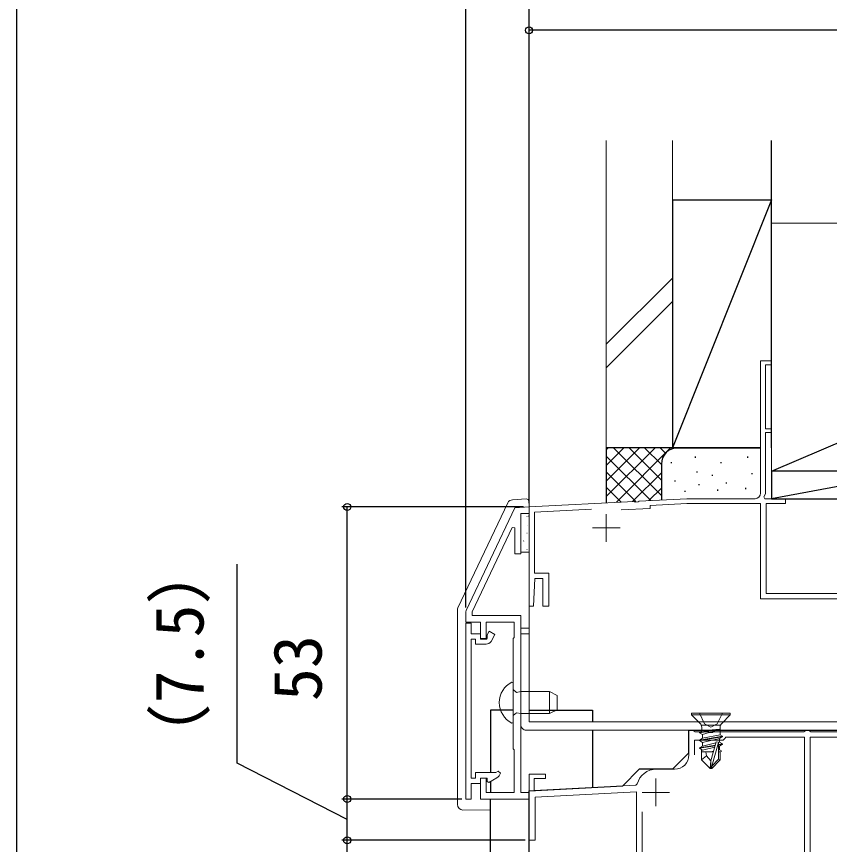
# Model space of a CAD drawing. Units: millimetres, scale not verified. Extents: x -525 to 525, y -783 to 778.
# Drawn here: x -525 to -377.5, y 299.5 to 449.7 of the extents above; entities that cross this region are included whole.
import ezdxf
from ezdxf.enums import TextEntityAlignment as Align

# ---------------------------------------------------------------- set-up
doc = ezdxf.new("R2010")
doc.units = ezdxf.units.MM
doc.header["$LTSCALE"] = 4
for name, color, linetype, lineweight in [('0-3_YKK_11', 7, 'Continuous', 18), ('0-4_YKK_11E', 7, 'Continuous', 18), ('0-6_YKK_13', 4, 'Continuous', 18), ('0-B_YSS_KE', 3, 'Continuous', 18)]:
    doc.layers.add(name, color=color, linetype=linetype, lineweight=lineweight)
for name, color, linetype in [('0-5_YKK_12', 2, 'Continuous'), ('0-8_YKK_D', 6, 'Continuous'), ('0-9_YKK_ZWAK', 7, 'Continuous'), ('0-A_YSS_K', 3, 'Continuous')]:
    doc.layers.add(name, color=color, linetype=linetype)
doc.styles.add('ＭＳ ゴシック', font='')
doc.styles.get('ＭＳ ゴシック').set_extended_font_data('MS Gothic')

msp = doc.modelspace()

# ---------------------------------------------------------------- linework, layer by layer
at = {"layer": '0-3_YKK_11', "color": 211}
for p, q in [((-405.604, 313.1), (-408.904, 313.1)), ((-409.004, 311.4), (-409.004, 306.4)), ((-411.504, 308.9), (-406.504, 308.9))]:
    msp.add_line(p, q, dxfattribs=at)
at = {"layer": '0-3_YKK_11', "color": 1}
for points in [[(-433.5, 308.9), (-433.5, 341), (-442.3, 341), (-442.3, 341.665), (-435.069, 356.992), (-434.6, 356.887), (-434.6, 352.2), (-433.5, 352.2), (-433.5, 359.52), (-432, 359.598), (-432, 360.7), (-434.6, 360.564), (-443.404, 341.903)], [(-443.5, 341.476), (-443.5, 339.8), (-440.8, 339.8), (-440.8, 336.8), (-439.8, 336.8), (-439.8, 339.8), (-434.7, 339.8), (-434.7, 337), (-434.9, 336.8), (-434.9, 316.8), (-434.7, 316.6), (-434.7, 308.9), (-439.8, 308.9), (-439.8, 311.5), (-440.8, 311.5), (-440.8, 307.7), (-432, 307.7), (-432, 308.9), (-433.5, 308.9)], [(-443.5, 307.7), (-443.5, 339.6), (-442.5, 339.6), (-442.5, 337.7), (-440.8, 337.7), (-440.8, 336.7), (-439.72, 336.7), (-439.609, 336.891), (-439.609, 337.191), (-439.609, 337.491), (-439.239, 338.132), (-438.2, 337.532), (-438.911, 336.3)], [(-439.777, 335.8), (-441.7, 335.8), (-441.7, 336.7), (-442.5, 336.7), (-442.5, 311.5), (-441.7, 311.5), (-441.7, 312.5), (-438.023, 312.5), (-437.608, 312.739), (-437.174, 312.384)], [(-437.846, 311.563), (-439.3, 310.723), (-439.6, 310.896), (-439.6, 311.5), (-440.8, 311.5), (-440.8, 310.5), (-442.5, 310.5), (-442.5, 307.7), (-443.5, 307.7)]]:
    msp.add_lwpolyline(points, dxfattribs=at)
at = {"layer": '0-3_YKK_11', "color": 211}
for points in [[(-343.163, 319.9), (-380.846, 319.9), (-381.029, 320.02), (-381.304, 320.2), (-381.704, 320.2), (-381.979, 320.02), (-382.163, 319.9), (-398.546, 319.9), (-398.729, 319.78), (-399.279, 319.78), (-399.463, 319.9), (-401.846, 319.9), (-402.029, 320.02), (-402.304, 320.2), (-403.004, 320.2), (-403.004, 315.7)], [(-411.504, 305.39), (-411.504, 289.2), (-402.404, 289.2), (-401.304, 290.3), (-396.304, 290.3), (-395.204, 289.2), (-382.004, 289.2), (-382.004, 318.9), (-396.304, 318.9), (-396.504, 318.7), (-396.804, 318.4), (-402.004, 318.4), (-402.004, 315.7)], [(-358.401, 295.2), (-343.004, 295.2), (-343.004, 313.5), (-343.204, 313.7), (-343.504, 314), (-343.504, 318.9), (-381.004, 318.9), (-381.004, 289.2), (-362.004, 289.2), (-362.004, 293.7)], [(-412.381, 310.436), (-412.655, 310.214), (-431.104, 309.247), (-431.104, 311.4), (-429.004, 311.4), (-429.004, 312.2), (-432.004, 312.2), (-432.004, 300.2), (-430.904, 300.2), (-430.904, 308.056), (-412.504, 309.02), (-412.504, 288.2), (-399.263, 288.2), (-399.079, 288.32), (-398.529, 288.32), (-398.346, 288.2), (-363.904, 288.2)]]:
    msp.add_lwpolyline(points, dxfattribs=at)
at = {"layer": '0-3_YKK_11', "color": 1}
for centre, radius, start, end in [((-442.5, 341.476), 1, 154.74178, 179.99993), ((-439.777, 336.8), 1, 270, 330.00002), ((-438.596, 312.862), 1.5, 300.00001, 341.40962)]:
    msp.add_arc(centre, radius, start, end, dxfattribs=at)
at = {"layer": '0-3_YKK_11', "color": 211}
for centre, radius, start, end in [((-405.604, 315.7), 2.6, 270.00001, 359.99999), ((-408.904, 309.5), 3.6, 90, 164.93503)]:
    msp.add_arc(centre, radius, start, end, dxfattribs=at)
at = {"layer": '0-4_YKK_11E', "color": 4}
for p, q in [((-418, 359.4), (-418, 354.4)), ((-420.5, 356.9), (-415.5, 356.9)), ((-431.59, 342.7), (-431.61, 342.7))]:
    msp.add_line(p, q, dxfattribs=at)
for points in [[(-390, 363.2), (-390, 387.2), (-388, 387.2), (-388, 386.5), (-389.1, 386.5), (-389.1, 374.9), (-388, 374.9), (-388, 374.2), (-389.1, 374.2), (-389.1, 363.1), (-389.423, 362.54), (-389.227, 362.2), (-385.5, 362.2), (-385.5, 361.3), (-389, 361.3), (-389, 345), (-372.286, 345)], [(-420.681, 360.292), (-431, 359.751), (-431, 348.7), (-428.4, 348.7), (-428.4, 342.7), (-429.5, 342.7), (-429.5, 347.7), (-430.958, 347.7), (-431.221, 342.69), (-432, 342.71), (-432, 360.7), (-412.958, 361.698), (-412.768, 361.588), (-412.219, 361.617), (-412.042, 361.746), (-403.378, 362.2), (-391, 362.2)], [(-365.618, 345.2), (-361.9, 345.2), (-361.9, 362.2), (-361, 362.2), (-361, 333.1), (-346.9, 333.1), (-346.9, 334.699), (-346, 334.699), (-346, 332.2), (-362.2, 332.2), (-362.2, 344), (-390, 344), (-390, 361.303), (-403.356, 361.303), (-410, 360.955), (-410, 360.451), (-415.291, 360.174)]]:
    msp.add_lwpolyline(points, dxfattribs=at)
msp.add_arc((-391, 363.2), 1, 270, 0, dxfattribs=at)
at = {"layer": '0-5_YKK_12'}
for p, q in [((-420.498, 320.2), (-420.498, 309.803)), ((-403, 320.2), (-320, 320.2)), ((-403, 316.1), (-403, 320.2)), ((-438.998, 310.896), (-438.998, 308.898)), ((-432, 309.2), (-415.01, 310.09)), ((-431.999, 149.7), (-432, 309.2)), ((-438.997, 149.7), (-438.997, 307.7))]:
    msp.add_line(p, q, dxfattribs=at)
for points in [[(-434.897, 323.8), (-438.998, 323.8), (-438.998, 312.5)], [(-432, 323.8), (-420.498, 323.8), (-420.498, 321.7)], [(-403, 316.1), (-406, 313.1), (-412, 313.1), (-415.01, 310.09)]]:
    msp.add_lwpolyline(points, dxfattribs=at)
at = {"layer": '0-6_YKK_13'}
for p, q in [((-432.531, 362.168), (-435.016, 362.016)), ((-435.858, 361.446), (-444.903, 342.404)), ((-432, 332.2), (-432, 361.668)), ((-432.4, 358.96), (-432.35, 358.96)), ((-432.148, 359.018), (-432.065, 359.073)), ((-432.242, 357.407), (-432.232, 357.41)), ((-432.4, 355.97), (-432.35, 355.97)), ((-433.033, 354.515), (-432.949, 354.57)), ((-432.4, 352.98), (-432.35, 352.98)), ((-445, 341.975), (-445, 306.7)), ((-428.302, 323.2), (-428.302, 327.2)), ((-395.502, 323.25), (-395.502, 322.95)), ((-435.127, 321.467), (-434.902, 321.604)), ((-400.974, 321.423), (-402.502, 322.95)), ((-400.771, 321.13), (-397.232, 321.13)), ((-397.502, 320.4), (-400.682, 320.042)), ((-400.552, 319.382), (-397.502, 320.3)), ((-401.102, 319.8), (-401.102, 319.7)), ((-397.322, 319.342), (-400.552, 318.718)), ((-396.902, 319), (-396.902, 319.1)), ((-401.102, 318.4), (-401.102, 318.3)), ((-397.65, 317.949), (-398.852, 313.674)), ((-397.666, 317.969), (-397.452, 318.018)), ((-396.902, 317.6), (-397.452, 317.282)), ((-401.102, 317), (-401.102, 316.9)), ((-400.702, 316.25), (-398.546, 316.25)), ((-399.079, 316.25), (-398.51, 316.379)), ((-397.602, 316.584), (-397.452, 316.618)), ((-399.152, 313.25), (-400.702, 314.8)), ((-397.302, 314.8), (-397.602, 314.924)), ((-444, 305.7), (-438.992, 305.722))]:
    msp.add_line(p, q, dxfattribs=at)
at = {"layer": '0-6_YKK_13', "color": 80}
for p, q in [((-432.002, 337.7), (-433.502, 337.7)), ((-333.502, 320.2), (-432.502, 320.2))]:
    msp.add_line(p, q, dxfattribs=at)
at = {"layer": '0-6_YKK_13'}
for points in [[(-433.5, 352.52), (-433.5, 359.52), (-432, 359.52), (-432, 352.52)], [(-396.902, 319), (-397.452, 318.682), (-400.552, 317.982), (-401.102, 318.3)]]:
    msp.add_lwpolyline(points, close=True, dxfattribs=at)
at = {"layer": '0-6_YKK_13', "color": 80}
msp.add_lwpolyline([(-433.502, 321.2), (-433.502, 338.7), (-432.002, 338.7), (-432.002, 321.7), (-333.502, 321.7), (-333.502, 320.2)], dxfattribs=at)
at = {"layer": '0-6_YKK_13'}
for points in [[(-434.902, 321.604), (-434.902, 328.796), (-435.127, 328.933)], [(-434.902, 327.548), (-434.314, 327.055), (-433.502, 327.2), (-428.302, 327.2), (-426.902, 326.5), (-426.902, 323.9), (-428.302, 323.2), (-433.502, 323.2), (-434.314, 323.345), (-434.902, 322.852)], [(-395.502, 323.25), (-402.502, 323.25), (-402.502, 322.95), (-395.502, 322.95), (-397.029, 321.423)], [(-401.102, 323.25), (-400.147, 321.335), (-399.002, 320.726), (-397.857, 321.335), (-396.902, 323.25)], [(-397.322, 320.716), (-397.322, 319.342), (-396.902, 319.1), (-401.102, 318.4), (-400.552, 318.718), (-400.552, 319.382), (-401.102, 319.7), (-397.502, 320.3), (-397.502, 320.4), (-401.102, 319.8), (-400.682, 320.042), (-400.682, 320.716)], [(-397.602, 317.583), (-396.902, 317.7), (-397.452, 318.018), (-397.452, 318.682)], [(-398.197, 317.484), (-401.102, 317), (-400.552, 317.318)], [(-398.227, 317.379), (-401.102, 316.9), (-400.552, 316.582), (-398.309, 317.089)], [(-398.087, 317.874), (-400.552, 317.318), (-400.552, 317.982)], [(-399.902, 316.25), (-399.83, 315.532), (-399.002, 314.621), (-398.032, 318.073), (-397.602, 318.018), (-397.602, 314.924), (-398.852, 313.674), (-398.852, 313.25), (-399.152, 313.25), (-399.002, 314.621), (-399.002, 313.25)], [(-397.602, 317.483), (-396.902, 317.6), (-396.902, 317.7)], [(-397.602, 316.25), (-397.302, 316.25), (-397.002, 316.358), (-397.452, 316.618), (-397.452, 317.282), (-397.602, 317.249)], [(-400.702, 316.669), (-400.702, 314.8), (-399.83, 315.532)], [(-397.302, 316.25), (-397.302, 314.8), (-398.852, 313.25)]]:
    msp.add_lwpolyline(points, dxfattribs=at)
for centre, radius, start, end in [((-432.5, 361.668), 0.5, 0, 93.5), ((-434.955, 361.017), 1, 93.5, 154.59228), ((-444, 341.975), 1, 154.59228, 180), ((-433.202, 325.2), 4.2, 117.28096, 242.71902), ((-401.682, 320.716), 1, 359.99998, 44.99997), ((-396.322, 320.716), 1, 135.00001, 180), ((-444, 306.7), 1, 180, 270)]:
    msp.add_arc(centre, radius, start, end, dxfattribs=at)
at = {"layer": '0-6_YKK_13', "color": 80}
msp.add_arc((-432.502, 321.2), 1, 179.99998, 270.00002, dxfattribs=at)
at = {"layer": '0-8_YKK_D'}
for p, q in [((-443.5, 342.476), (-443.5, 468.2)), ((-432, 361.384), (-432, 468.2)), ((-432, 361.384), (-432, 468.2)), ((-432, 361.384), (-432, 448.2)), ((-326, 447.2), (-432, 447.2)), ((-433, 360.7), (-466, 360.7)), ((-465, 307.7), (-465, 360.7)), ((-444.2, 307.7), (-466, 307.7)), ((-444.2, 307.7), (-466, 307.7)), ((-465, 300.2), (-465, 307.7)), ((-432.704, 300.2), (-466, 300.2)), ((-432.704, 300.2), (-466, 300.2)), ((-465, 296.2), (-465, 300.2))]:
    msp.add_line(p, q, dxfattribs=at)
msp.add_lwpolyline([(-465, 303.95), (-485, 314.183), (-485, 350.297)], dxfattribs=at)
for centre in [(-432, 447.2), (-465, 360.7), (-465, 307.7), (-465, 307.7), (-465, 300.2), (-465, 300.2)]:
    msp.add_circle(centre, 0.637, dxfattribs=at)
at = {"layer": '0-9_YKK_ZWAK'}
msp.add_line((-525, 747.2), (-525, -782.8), dxfattribs=at)
at = {"layer": '0-A_YSS_K'}
for p, q in [((-388, 371.434), (-388, 427.2)), ((-388, 416.434), (-406, 371.434)), ((-406, 416.434), (-388, 416.434)), ((-406, 416.434), (-406, 371.434)), ((-388, 367.2), (-283, 412.2)), ((-406, 402.222), (-418, 390.222)), ((-418, 385.979), (-406, 397.979)), ((-418, 371.437), (-418, 361.437)), ((-405, 371.437), (-418, 371.437)), ((-418, 362.579), (-409.142, 371.437)), ((-418, 365.408), (-411.971, 371.437)), ((-418, 368.236), (-414.799, 371.437)), ((-418, 371.065), (-417.627, 371.437)), ((-416.686, 371.437), (-408, 362.751)), ((-416.152, 361.599), (-406.314, 371.437)), ((-413.858, 371.437), (-408, 365.579)), ((-411.029, 371.437), (-408, 368.408)), ((-408.201, 371.437), (-407.219, 370.456)), ((-406, 371.434), (-390, 371.434)), ((-405.373, 371.437), (-405.352, 371.417)), ((-390, 371.437), (-405, 371.437)), ((-418, 369.923), (-409.937, 361.86)), ((-401.833, 369.634), (-401.833, 369.834)), ((-392.328, 369.634), (-392.328, 369.834)), ((-408, 368.437), (-408, 361.961)), ((-406.172, 368.632), (-406.172, 368.832)), ((-397.159, 368.632), (-397.159, 368.832)), ((-418, 367.094), (-412.625, 361.719)), ((-413.236, 361.687), (-408, 366.923)), ((-401.499, 366.963), (-401.499, 367.163)), ((-391.496, 366.629), (-391.496, 366.829)), ((-361, 367.2), (-388, 362.2)), ((-405.505, 365.294), (-405.505, 365.494)), ((-398.706, 366.36), (-398.706, 366.56)), ((-396.158, 364.96), (-396.158, 365.16)), ((-418, 364.266), (-415.312, 361.578)), ((-410.251, 361.843), (-408, 364.094)), ((-403.674, 363.438), (-403.674, 363.638)), ((-401.165, 364.627), (-401.165, 364.827)), ((-397.745, 363.653), (-397.745, 363.853)), ((-392.661, 363.958), (-392.661, 364.158))]:
    msp.add_line(p, q, dxfattribs=at)
msp.add_lwpolyline([(-361, 367.2), (-388, 367.2), (-388, 362.2), (-361, 362.2)], close=True, dxfattribs=at)
msp.add_arc((-405, 368.437), 3, 90, 180, dxfattribs=at)
at = {"layer": '0-B_YSS_KE'}
for p, q in [((-418, 427.2), (-418, 371.437)), ((-406, 427.2), (-406, 371.437)), ((-406, 371.437), (-418, 371.437))]:
    msp.add_line(p, q, dxfattribs=at)
msp.add_lwpolyline([(-388, 367.2), (-283, 367.2), (-283, 412.2), (-388, 412.2)], close=True, dxfattribs=at)

# ---------------------------------------------------------------- texts
at = {"layer": '0-8_YKK_D', "style": 'ＭＳ ゴシック'}
for s, p in [('（7.5）', (-488.432, 313.047)), ('53', (-467, 325.473))]:
    msp.add_text(s, height=8.798, rotation=90, dxfattribs=at).set_placement(p, align=Align.BOTTOM_LEFT)

doc.saveas('drawing.dxf')
